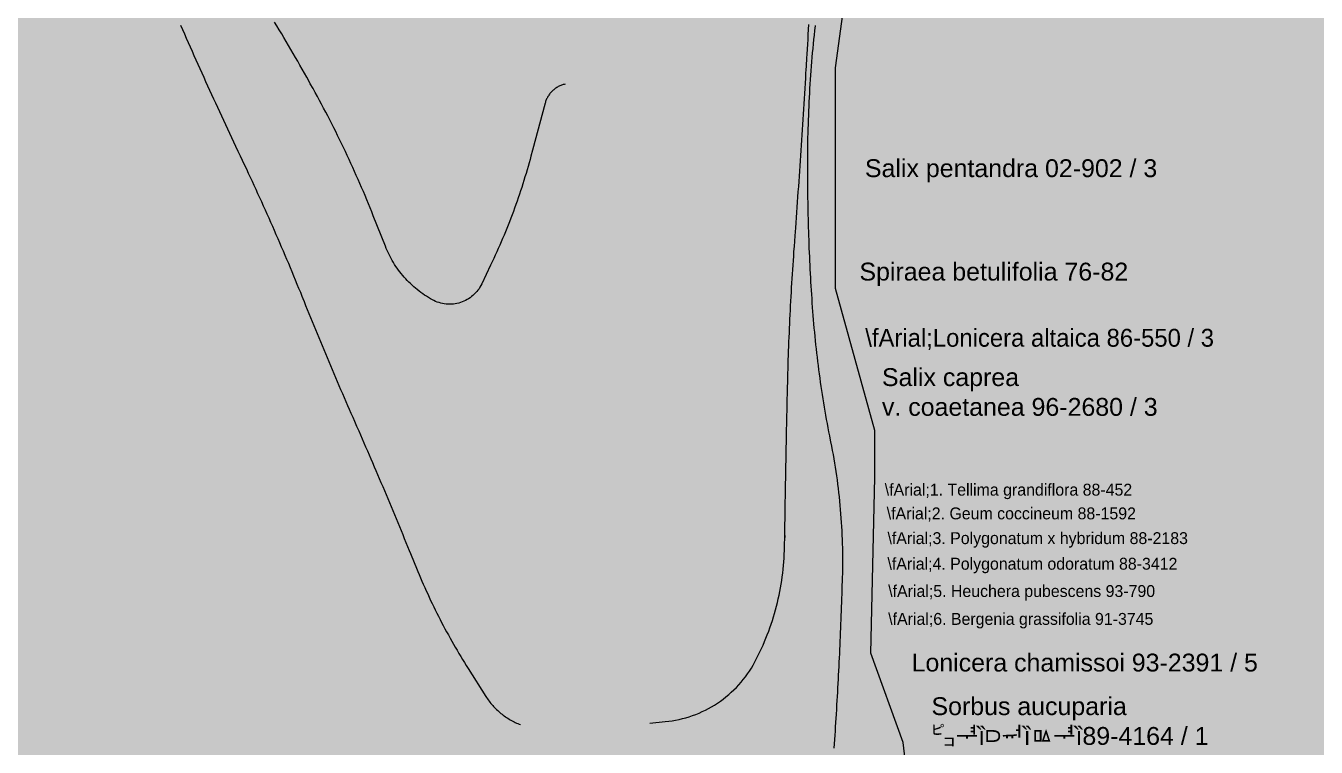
# Model space of a CAD drawing. Header units: metres. Extents: x 68582 to 69192, y 19191 to 19633.
# Drawn here: x 68684.83 to 68717.61, y 19318.76 to 19337.07 of the extents above; entities that cross this region are included whole.
import ezdxf

# ---------------------------------------------------------------- set-up
doc = ezdxf.new("R2010")
doc.units = ezdxf.units.M
doc.layers.get('0').update_dxf_attribs({"lineweight": 15})
doc.layers.add('hankintanumerot', color=7, linetype='Continuous', lineweight=5)
doc.layers.add('None', color=7, linetype='Continuous', lineweight=5)
doc.styles.add('Arial', font='arial.ttf')
doc.styles.add('Delphian', font='')
doc.styles.get('Delphian').set_extended_font_data('Delphian')

# ---------------------------------------------------------------- blocks, each defined once
blk = doc.blocks.new('Group-1642')
at = {"layer": 'hankintanumerot', "color": 7, "transparency": 33554687, "char_height": 0.302, "attachment_point": 1, "style": 'Delphian'}
for s, insert, width in [('{\\\\fArial;1. Tellima grandiflora 88-452}', (-4.086, -236.646), 11.23637), ('{\\\\fArial;2. Geum coccineum 88-1592}', (-4.036, -237.248), 11.33157), ('{\\\\fArial;3. Polygonatum x hybridum 88-2183}', (-4.017, -237.876), 14.043), ('{\\\\fArial;4. Polygonatum odoratum 88-3412}', (-4.017, -238.526), 13.47511), ('{\\\\fArial;5. Heuchera pubescens 93-790}', (-3.998, -239.219), 12.27039), ('{\\\\fArial;6. Bergenia grassifolia 91-3745}', (-3.998, -239.926), 12.18504)]:
    blk.add_mtext(s, dxfattribs=dict(at, insert=insert, width=width))

msp = doc.modelspace()

# ---------------------------------------------------------------- hatches: boundary and pattern name
at = {"true_color": 0xd1f0d1, "transparency": 33554687}
msp.add_hatch(color=254, dxfattribs=at).paths.add_polyline_path([(68588.122, 19191.443), (69192.296, 19191.443), (69192.296, 19628.232), (68588.122, 19628.232)], flags=0)
at = {"layer": 'None', "linetype": 'Continuous', "lineweight": 0, "true_color": 0xa6caf0, "transparency": 33554687}
msp.add_hatch(color=151, dxfattribs=at).paths.add_polyline_path([(68717.62, 19317.56), (68717.98, 19316.42), (68707.34, 19317), (68707.12, 19318.88), (68706.3, 19321.14), (68706.4, 19325.6), (68706.4, 19326.8), (68705.4, 19330.4), (68705.4, 19336), (68706.6, 19344.8), (68707.4, 19350.4), (68707.8, 19355.2), (68707.8, 19359.8), (68707, 19368.6), (68706.4, 19373.8), (68704.6, 19378.6), (68702.8, 19386.2), (68703, 19389), (68705, 19392.2), (68705.4, 19393.47), (68711.75, 19395.52), (68712.8, 19394.2), (68714, 19394.2), (68716, 19394.4), (68718.2, 19392.8), (68719.6, 19389.2), (68720.6, 19386), (68721.8, 19383.6), (68727, 19378.8), (68730.4, 19375.8), (68733.8, 19373.4), (68736.6, 19370.4), (68738.4, 19369), (68741.2, 19364.8), (68741.8, 19362), (68742, 19358), (68741.2, 19352.4), (68739.4, 19346.8), (68738.2, 19343.8), (68736.6, 19340.8), (68732.37, 19337.6), (68728.2, 19332.4), (68725, 19329), (68723, 19326.2), (68720.56, 19321.68), (68719.84, 19320), (68718.84, 19318.38)], flags=0)
at = {"layer": 'None', "linetype": 'Continuous', "lineweight": 0, "true_color": 0xffffff, "transparency": 33554687}
msp.add_hatch(color=7, dxfattribs=at).paths.add_polyline_path([(68699.767, 19291.068), (68698.85, 19300.03), (68698.611, 19303.021), (68698.468, 19306.019), (68698.42, 19309.019), (68698.42, 19315.559), (68698.54, 19326.601), (68698.9, 19337.637), (68699.246, 19345.617), (68699.28, 19346.852), (68699.275, 19348.087), (68699.231, 19349.322), (68699.147, 19350.555), (68699.025, 19351.784), (68698.863, 19353.009), (68698.663, 19354.228), (68698.424, 19355.44), (68698.146, 19356.644), (68697.739, 19358.183), (68697.282, 19359.709), (68696.776, 19361.218), (68696.221, 19362.711), (68695.617, 19364.184), (68694.966, 19365.638), (68694.268, 19367.069), (68685.377, 19384.574), (68687.16, 19385.48), (68696.038, 19368.001), (68696.768, 19366.504), (68697.449, 19364.984), (68698.08, 19363.442), (68698.661, 19361.881), (68699.191, 19360.301), (68699.669, 19358.705), (68700.095, 19357.095), (68700.385, 19355.836), (68700.635, 19354.568), (68700.845, 19353.292), (68701.014, 19352.011), (68701.142, 19350.725), (68701.229, 19349.435), (68701.276, 19348.144), (68701.281, 19346.851), (68701.246, 19345.559), (68700.611, 19330.961), (68700.468, 19326.559), (68700.42, 19322.155), (68700.42, 19318.747), (68700.421, 19318.713), (68700.422, 19318.678), (68700.425, 19318.643), (68700.43, 19318.608), (68700.435, 19318.574), (68700.442, 19318.54), (68700.45, 19318.506), (68700.459, 19318.472), (68700.469, 19318.439), (68700.48, 19318.406), (68700.493, 19318.373), (68700.506, 19318.341), (68700.521, 19318.31), (68700.537, 19318.279), (68700.554, 19318.248), (68700.571, 19318.218), (68700.59, 19318.189), (68700.61, 19318.16), (68700.631, 19318.133), (68700.653, 19318.106), (68700.676, 19318.079), (68700.7, 19318.054), (68700.724, 19318.029), (68700.75, 19318.005), (68700.776, 19317.982), (68700.803, 19317.96), (68700.831, 19317.939), (68700.859, 19317.919), (68700.889, 19317.9), (68700.918, 19317.882), (68700.949, 19317.865), (68700.98, 19317.849), (68701.012, 19317.835), (68701.044, 19317.821), (68701.076, 19317.808), (68701.109, 19317.797), (68701.142, 19317.787), (68701.176, 19317.778), (68701.21, 19317.77), (68701.244, 19317.763), (68701.278, 19317.757), (68701.313, 19317.753), (68701.348, 19317.75), (68701.383, 19317.748), (68701.417, 19317.747), (68707.296, 19317.732), (68707.296, 19317.014), (68701.534, 19317.014), (68701.499, 19317.013), (68701.465, 19317.011), (68701.43, 19317.008), (68701.396, 19317.004), (68701.362, 19316.999), (68701.328, 19316.992), (68701.294, 19316.985), (68701.261, 19316.976), (68701.228, 19316.966), (68701.195, 19316.955), (68701.163, 19316.942), (68701.131, 19316.929), (68701.1, 19316.914), (68701.069, 19316.899), (68701.038, 19316.882), (68701.009, 19316.865), (68700.98, 19316.846), (68700.951, 19316.826), (68700.924, 19316.806), (68700.897, 19316.784), (68700.87, 19316.762), (68700.845, 19316.738), (68700.82, 19316.714), (68700.796, 19316.689), (68700.774, 19316.663), (68700.752, 19316.637), (68700.731, 19316.609), (68700.71, 19316.581), (68700.691, 19316.552), (68700.673, 19316.523), (68700.656, 19316.493), (68700.64, 19316.462), (68700.625, 19316.431), (68700.611, 19316.4), (68700.598, 19316.368), (68700.587, 19316.335), (68700.576, 19316.302), (68700.567, 19316.269), (68700.559, 19316.235), (68700.552, 19316.202), (68700.546, 19316.168), (68700.541, 19316.133), (68700.537, 19316.099), (68700.535, 19316.064), (68700.534, 19316.03), (68700.42, 19309.06), (68700.467, 19306.096), (68700.609, 19303.135), (68700.845, 19300.18), (68701.751, 19291.325), (68702.85, 19281.21), (68700.862, 19280.994)], flags=0)

# ---------------------------------------------------------------- linework, layer by layer
at = {"layer": 'None', "color": 7, "linetype": 'Continuous', "lineweight": 5, "transparency": 33554687}
for p, q in [((68704.866, 19336.949), (68704.854, 19336.835)), ((68704.879, 19337.069), (68704.866, 19336.949)), ((68704.88, 19337.08), (68704.879, 19337.069)), ((68704.831, 19336.609), (68704.821, 19336.496)), ((68704.842, 19336.722), (68704.831, 19336.609)), ((68704.854, 19336.835), (68704.842, 19336.722)), ((68704.801, 19336.27), (68704.791, 19336.156)), ((68704.811, 19336.383), (68704.801, 19336.27)), ((68704.821, 19336.496), (68704.811, 19336.383)), ((68704.774, 19335.93), (68704.766, 19335.817)), ((68704.782, 19336.044), (68704.774, 19335.93)), ((68704.791, 19336.156), (68704.782, 19336.044)), ((68704.75, 19335.59), (68704.743, 19335.477)), ((68704.758, 19335.703), (68704.75, 19335.59)), ((68704.766, 19335.817), (68704.758, 19335.703)), ((68704.73, 19335.25), (68704.725, 19335.136)), ((68704.737, 19335.363), (68704.73, 19335.25)), ((68704.743, 19335.477), (68704.737, 19335.363)), ((68704.714, 19334.909), (68704.71, 19334.796)), ((68704.719, 19335.022), (68704.714, 19334.909)), ((68704.725, 19335.136), (68704.719, 19335.022)), ((68704.701, 19334.568), (68704.698, 19334.455)), ((68704.705, 19334.682), (68704.701, 19334.568)), ((68704.71, 19334.796), (68704.705, 19334.682)), ((68704.692, 19334.228), (68704.69, 19334.114)), ((68704.695, 19334.341), (68704.692, 19334.228)), ((68704.698, 19334.455), (68704.695, 19334.341)), ((68704.688, 19334), (68704.687, 19333.887)), ((68704.69, 19334.114), (68704.688, 19334)), ((68704.686, 19333.773), (68704.685, 19333.66)), ((68704.685, 19333.66), (68704.685, 19333.546)), ((68704.687, 19333.887), (68704.686, 19333.773)), ((68704.685, 19333.546), (68704.685, 19333.44)), ((68704.685, 19333.44), (68704.685, 19333.324)), ((68704.685, 19333.324), (68704.686, 19333.231)), ((68704.686, 19333.231), (68704.686, 19333.124)), ((68704.686, 19333.124), (68704.687, 19333.017)), ((68704.687, 19333.017), (68704.688, 19332.911)), ((68704.688, 19332.911), (68704.689, 19332.804)), ((68704.689, 19332.804), (68704.691, 19332.698)), ((68704.691, 19332.698), (68704.693, 19332.592)), ((68704.693, 19332.592), (68704.695, 19332.485)), ((68704.695, 19332.485), (68704.697, 19332.378)), ((68704.697, 19332.378), (68704.699, 19332.272)), ((68704.699, 19332.272), (68704.702, 19332.166)), ((68704.702, 19332.166), (68704.705, 19332.059)), ((68704.705, 19332.059), (68704.708, 19331.953)), ((68704.708, 19331.953), (68704.711, 19331.847)), ((68704.711, 19331.847), (68704.715, 19331.74)), ((68704.715, 19331.74), (68704.718, 19331.633)), ((68704.718, 19331.633), (68704.722, 19331.527)), ((68704.722, 19331.527), (68704.726, 19331.421)), ((68704.726, 19331.421), (68704.731, 19331.314)), ((68704.731, 19331.314), (68704.736, 19331.208)), ((68704.736, 19331.208), (68704.74, 19331.102)), ((68704.74, 19331.102), (68704.746, 19330.995)), ((68704.746, 19330.995), (68704.751, 19330.889)), ((68704.751, 19330.889), (68704.756, 19330.783)), ((68704.756, 19330.783), (68704.762, 19330.676)), ((68704.762, 19330.676), (68704.768, 19330.57)), ((68704.768, 19330.57), (68704.775, 19330.463)), ((68704.775, 19330.463), (68704.781, 19330.358)), ((68704.781, 19330.358), (68704.788, 19330.251)), ((68704.788, 19330.251), (68704.795, 19330.145)), ((68704.795, 19330.145), (68704.802, 19330.039)), ((68704.802, 19330.039), (68704.81, 19329.92)), ((68704.81, 19329.92), (68704.817, 19329.82)), ((68704.817, 19329.82), (68704.825, 19329.714)), ((68704.825, 19329.714), (68704.834, 19329.608)), ((68704.834, 19329.608), (68704.843, 19329.502)), ((68704.843, 19329.502), (68704.852, 19329.396)), ((68704.852, 19329.396), (68704.862, 19329.29)), ((68704.862, 19329.29), (68704.872, 19329.185)), ((68704.872, 19329.185), (68704.883, 19329.078)), ((68704.883, 19329.078), (68704.894, 19328.973)), ((68704.894, 19328.973), (68704.905, 19328.867)), ((68704.905, 19328.867), (68704.917, 19328.761)), ((68704.917, 19328.761), (68704.93, 19328.655)), ((68704.93, 19328.655), (68704.942, 19328.55)), ((68704.942, 19328.55), (68704.956, 19328.445)), ((68704.956, 19328.445), (68704.969, 19328.339)), ((68704.969, 19328.339), (68704.983, 19328.234)), ((68704.983, 19328.234), (68704.998, 19328.128)), ((68704.998, 19328.128), (68705.013, 19328.023)), ((68705.013, 19328.023), (68705.028, 19327.917)), ((68705.028, 19327.917), (68705.044, 19327.812)), ((68705.044, 19327.812), (68705.06, 19327.707)), ((68705.06, 19327.707), (68705.077, 19327.602)), ((68705.077, 19327.602), (68705.094, 19327.497)), ((68705.094, 19327.497), (68705.111, 19327.392)), ((68705.111, 19327.392), (68705.129, 19327.287)), ((68705.129, 19327.287), (68705.147, 19327.182)), ((68705.147, 19327.182), (68705.166, 19327.078)), ((68705.166, 19327.078), (68705.185, 19326.973)), ((68705.185, 19326.973), (68705.205, 19326.868)), ((68705.205, 19326.868), (68705.225, 19326.764)), ((68705.225, 19326.764), (68705.245, 19326.659)), ((68705.245, 19326.659), (68705.267, 19326.549)), ((68705.267, 19326.549), (68705.275, 19326.51)), ((68705.275, 19326.51), (68705.276, 19326.506)), ((68705.276, 19326.506), (68705.297, 19326.397)), ((68705.297, 19326.397), (68705.318, 19326.29)), ((68705.318, 19326.29), (68705.337, 19326.184)), ((68705.337, 19326.184), (68705.356, 19326.077)), ((68705.356, 19326.077), (68705.374, 19325.97)), ((68705.374, 19325.97), (68705.391, 19325.863)), ((68705.391, 19325.863), (68705.408, 19325.756)), ((68705.408, 19325.756), (68705.423, 19325.649)), ((68705.423, 19325.649), (68705.438, 19325.542)), ((68705.438, 19325.542), (68705.452, 19325.434)), ((68705.452, 19325.434), (68705.466, 19325.327)), ((68705.466, 19325.327), (68705.478, 19325.219)), ((68705.478, 19325.219), (68705.49, 19325.112)), ((68705.49, 19325.112), (68705.501, 19325.004)), ((68705.501, 19325.004), (68705.512, 19324.896)), ((68705.512, 19324.896), (68705.521, 19324.788)), ((68705.521, 19324.788), (68705.53, 19324.68)), ((68705.53, 19324.68), (68705.538, 19324.572)), ((68705.538, 19324.572), (68705.545, 19324.464)), ((68705.545, 19324.464), (68705.552, 19324.356)), ((68705.552, 19324.356), (68705.558, 19324.248)), ((68705.558, 19324.248), (68705.563, 19324.139)), ((68705.563, 19324.139), (68705.567, 19324.031)), ((68705.567, 19324.031), (68705.57, 19323.923)), ((68705.57, 19323.923), (68705.573, 19323.814)), ((68705.573, 19323.814), (68705.575, 19323.706)), ((68705.575, 19323.706), (68705.576, 19323.598)), ((68705.576, 19323.598), (68705.576, 19323.497)), ((68705.576, 19323.497), (68705.576, 19323.389)), ((68705.573, 19323.172), (68705.57, 19323.06)), ((68705.575, 19323.28), (68705.573, 19323.172)), ((68705.576, 19323.389), (68705.575, 19323.28)), ((68705.564, 19322.861), (68705.561, 19322.754)), ((68705.567, 19322.969), (68705.564, 19322.861)), ((68705.57, 19323.052), (68705.567, 19322.969)), ((68705.57, 19323.06), (68705.57, 19323.052)), ((68705.55, 19322.429), (68705.546, 19322.319)), ((68705.554, 19322.536), (68705.55, 19322.429)), ((68705.557, 19322.644), (68705.554, 19322.536)), ((68705.561, 19322.754), (68705.557, 19322.644)), ((68705.538, 19322.104), (68705.534, 19321.994)), ((68705.542, 19322.212), (68705.538, 19322.104)), ((68705.546, 19322.319), (68705.542, 19322.212)), ((68705.526, 19321.779), (68705.521, 19321.671)), ((68705.53, 19321.887), (68705.526, 19321.779)), ((68705.534, 19321.994), (68705.53, 19321.887)), ((68705.512, 19321.454), (68705.507, 19321.347)), ((68705.517, 19321.562), (68705.512, 19321.454)), ((68705.521, 19321.671), (68705.517, 19321.562)), ((68705.497, 19321.13), (68705.492, 19321.022)), ((68705.502, 19321.237), (68705.497, 19321.13)), ((68705.507, 19321.347), (68705.502, 19321.237)), ((68705.482, 19320.805), (68705.476, 19320.697)), ((68705.487, 19320.913), (68705.482, 19320.805)), ((68705.492, 19321.022), (68705.487, 19320.913)), ((68705.465, 19320.48), (68705.46, 19320.373)), ((68705.471, 19320.588), (68705.465, 19320.48)), ((68705.476, 19320.697), (68705.471, 19320.588)), ((68705.448, 19320.156), (68705.442, 19320.048)), ((68705.454, 19320.263), (68705.448, 19320.156)), ((68705.46, 19320.373), (68705.454, 19320.263)), ((68705.429, 19319.831), (68705.423, 19319.724)), ((68705.436, 19319.939), (68705.429, 19319.831)), ((68705.442, 19320.048), (68705.436, 19319.939)), ((68705.409, 19319.491), (68705.402, 19319.383)), ((68705.415, 19319.59), (68705.409, 19319.491)), ((68705.423, 19319.724), (68705.415, 19319.59)), ((68705.387, 19319.167), (68705.379, 19319.059)), ((68705.395, 19319.276), (68705.387, 19319.167)), ((68705.402, 19319.383), (68705.395, 19319.276)), ((68705.363, 19318.843), (68705.354, 19318.735)), ((68705.371, 19318.952), (68705.363, 19318.843)), ((68705.379, 19319.059), (68705.371, 19318.952))]:
    msp.add_line(p, q, dxfattribs=at)
for points in [[(68717.98, 19316.42), (68707.34, 19317), (68707.12, 19318.88), (68706.3, 19321.14), (68706.4, 19325.6), (68706.4, 19326.8), (68705.4, 19330.4), (68705.4, 19336), (68706.6, 19344.8), (68707.4, 19350.4), (68707.8, 19355.2), (68707.8, 19359.8), (68707, 19368.6), (68706.4, 19373.8)], [(68688.764, 19337.086), (68688.812, 19336.976), (68688.861, 19336.865), (68688.909, 19336.756), (68688.959, 19336.645), (68689.007, 19336.536), (68689.056, 19336.426), (68689.105, 19336.316), (68689.154, 19336.206), (68689.204, 19336.096), (68689.253, 19335.987), (68689.303, 19335.876), (68689.352, 19335.767), (68689.401, 19335.658), (68689.452, 19335.548), (68689.501, 19335.439), (68689.551, 19335.328), (68689.601, 19335.22), (68689.651, 19335.111), (68689.702, 19335.001), (68689.752, 19334.892), (68689.803, 19334.782), (68689.853, 19334.673), (68689.904, 19334.563), (68689.955, 19334.455), (68690.005, 19334.347), (68690.057, 19334.237), (68690.107, 19334.128), (68690.159, 19334.018), (68690.222, 19333.888), (68690.28, 19333.765), (68690.382, 19333.549), (68690.436, 19333.435), (68690.484, 19333.332), (68690.532, 19333.229), (68690.58, 19333.126), (68690.628, 19333.022), (68690.676, 19332.919), (68690.723, 19332.815), (68690.771, 19332.711), (68690.818, 19332.607), (68690.864, 19332.504), (68690.911, 19332.4), (68690.958, 19332.295), (68691.004, 19332.192), (68691.05, 19332.088), (68691.096, 19331.984), (68691.142, 19331.879), (68691.188, 19331.774), (68691.233, 19331.67), (68691.279, 19331.565), (68691.324, 19331.46), (68691.368, 19331.356), (68691.413, 19331.251), (68691.458, 19331.146), (68691.502, 19331.041), (68691.546, 19330.936), (68691.59, 19330.831), (68691.634, 19330.726), (68691.678, 19330.62), (68691.721, 19330.515), (68691.764, 19330.41), (68691.807, 19330.304), (68691.845, 19330.21), (68691.87, 19330.149), (68691.9, 19330.07), (68691.942, 19329.968), (68691.983, 19329.867), (68692.025, 19329.765), (68692.067, 19329.662), (68692.108, 19329.562), (68692.15, 19329.46), (68692.192, 19329.359), (68692.234, 19329.257), (68692.276, 19329.155), (68692.318, 19329.055), (68692.36, 19328.952), (68692.403, 19328.85), (68692.445, 19328.75), (68692.488, 19328.648), (68692.531, 19328.546), (68692.573, 19328.446), (68692.616, 19328.344), (68692.658, 19328.244), (68692.702, 19328.143), (68692.745, 19328.041), (68692.788, 19327.941), (68692.831, 19327.839), (68692.875, 19327.738), (68692.918, 19327.638), (68692.961, 19327.536), (68693.005, 19327.435), (68693.048, 19327.335), (68693.092, 19327.234), (68693.136, 19327.134), (68693.18, 19327.033), (68693.235, 19326.91), (68693.291, 19326.786), (68693.334, 19326.686), (68693.378, 19326.585), (68693.422, 19326.483), (68693.466, 19326.383), (68693.509, 19326.282), (68693.553, 19326.182), (68693.596, 19326.081), (68693.639, 19325.981), (68693.683, 19325.878), (68693.726, 19325.778), (68693.769, 19325.677), (68693.812, 19325.576), (68693.855, 19325.476), (68693.898, 19325.373), (68693.941, 19325.272), (68693.984, 19325.172), (68694.026, 19325.071), (68694.069, 19324.97), (68694.112, 19324.867), (68694.154, 19324.766), (68694.196, 19324.665), (68694.238, 19324.564), (68694.28, 19324.463), (68694.323, 19324.36), (68694.365, 19324.259), (68694.407, 19324.158), (68694.448, 19324.057), (68694.49, 19323.956), (68694.532, 19323.852), (68694.574, 19323.751), (68694.604, 19323.673), (68694.62, 19323.635), (68694.756, 19323.302), (68694.789, 19323.221), (68694.823, 19323.139), (68694.859, 19323.056), (68694.894, 19322.974), (68694.93, 19322.892), (68694.966, 19322.81), (68695.003, 19322.728), (68695.041, 19322.646), (68695.078, 19322.565), (68695.117, 19322.484), (68695.155, 19322.403), (68695.194, 19322.322), (68695.234, 19322.242), (68695.274, 19322.161), (68695.314, 19322.081), (68695.355, 19322.002), (68695.396, 19321.922), (68695.438, 19321.843), (68695.48, 19321.764), (68695.523, 19321.685), (68695.566, 19321.606), (68695.61, 19321.528), (68695.654, 19321.449), (68695.698, 19321.371), (68695.743, 19321.294), (68695.788, 19321.216), (68695.834, 19321.139), (68695.88, 19321.062), (68695.926, 19320.986), (68695.973, 19320.909), (68696.02, 19320.833), (68696.07, 19320.755), (68696.52, 19320.045), (68696.539, 19320.015), (68696.559, 19319.985), (68696.58, 19319.956), (68696.602, 19319.927), (68696.624, 19319.898), (68696.646, 19319.87), (68696.669, 19319.842), (68696.693, 19319.815), (68696.717, 19319.788), (68696.742, 19319.762), (68696.767, 19319.736), (68696.793, 19319.711), (68696.819, 19319.687), (68696.846, 19319.662), (68696.874, 19319.639), (68696.901, 19319.616), (68696.93, 19319.593), (68696.958, 19319.571), (68696.987, 19319.55), (68697.017, 19319.529), (68697.047, 19319.509), (68697.077, 19319.49), (68697.108, 19319.471), (68697.139, 19319.453), (68697.17, 19319.435), (68697.202, 19319.418), (68697.234, 19319.402), (68697.267, 19319.386), (68697.3, 19319.371), (68697.333, 19319.357), (68697.366, 19319.343), (68697.4, 19319.33)], [(68698.53, 19335.59), (68698.507, 19335.584), (68698.485, 19335.578), (68698.463, 19335.571), (68698.442, 19335.564), (68698.42, 19335.555), (68698.399, 19335.546), (68698.378, 19335.536), (68698.358, 19335.526), (68698.338, 19335.514), (68698.318, 19335.502), (68698.299, 19335.49), (68698.28, 19335.477), (68698.261, 19335.463), (68698.243, 19335.448), (68698.226, 19335.433), (68698.209, 19335.417), (68698.193, 19335.401), (68698.177, 19335.384), (68698.162, 19335.367), (68698.147, 19335.349), (68698.133, 19335.331), (68698.12, 19335.312), (68698.107, 19335.293), (68698.095, 19335.273), (68698.084, 19335.253), (68698.073, 19335.233), (68698.063, 19335.212), (68698.054, 19335.191), (68698.045, 19335.17), (68698.037, 19335.148), (68698.03, 19335.126), (68698.024, 19335.104), (68697.705, 19333.915), (68697.665, 19333.764), (68697.641, 19333.678), (68697.617, 19333.589), (68697.591, 19333.5), (68697.566, 19333.411), (68697.539, 19333.322), (68697.513, 19333.234), (68697.485, 19333.145), (68697.457, 19333.057), (68697.429, 19332.969), (68697.4, 19332.881), (68697.371, 19332.793), (68697.341, 19332.705), (68697.311, 19332.618), (68697.28, 19332.53), (68697.249, 19332.443), (68697.217, 19332.356), (68697.185, 19332.27), (68697.152, 19332.183), (68697.119, 19332.097), (68697.085, 19332.011), (68697.051, 19331.925), (68697.016, 19331.839), (68696.981, 19331.753), (68696.945, 19331.668), (68696.909, 19331.583), (68696.872, 19331.498), (68696.835, 19331.413), (68696.797, 19331.329), (68696.759, 19331.244), (68696.72, 19331.16), (68696.681, 19331.076), (68696.64, 19330.99), (68696.414, 19330.516), (68696.393, 19330.475), (68696.37, 19330.435), (68696.345, 19330.397), (68696.318, 19330.359), (68696.289, 19330.323), (68696.259, 19330.289), (68696.226, 19330.256), (68696.192, 19330.225), (68696.157, 19330.195), (68696.12, 19330.168), (68696.082, 19330.142), (68696.042, 19330.119), (68696.001, 19330.097), (68695.96, 19330.077), (68695.917, 19330.06), (68695.874, 19330.045), (68695.829, 19330.032), (68695.784, 19330.021), (68695.739, 19330.013), (68695.693, 19330.007), (68695.648, 19330.003), (68695.601, 19330.002), (68695.555, 19330.003), (68695.509, 19330.006), (68695.464, 19330.012), (68695.418, 19330.02), (68695.373, 19330.03), (68695.329, 19330.043), (68695.285, 19330.057), (68695.243, 19330.074), (68695.201, 19330.094), (68695.16, 19330.115), (68695.11, 19330.143), (68695.06, 19330.173), (68695.011, 19330.204), (68694.963, 19330.235), (68694.916, 19330.268), (68694.869, 19330.302), (68694.823, 19330.336), (68694.777, 19330.372), (68694.733, 19330.408), (68694.689, 19330.446), (68694.646, 19330.484), (68694.604, 19330.524), (68694.563, 19330.564), (68694.523, 19330.605), (68694.483, 19330.647), (68694.445, 19330.69), (68694.407, 19330.734), (68694.371, 19330.778), (68694.335, 19330.824), (68694.3, 19330.87), (68694.267, 19330.917), (68694.234, 19330.964), (68694.202, 19331.012), (68694.172, 19331.061), (68694.142, 19331.11), (68694.114, 19331.161), (68694.086, 19331.211), (68694.06, 19331.263), (68694.035, 19331.314), (68694.011, 19331.367), (68693.988, 19331.42), (68693.966, 19331.472), (68693.66, 19332.245), (68693.621, 19332.344), (68693.579, 19332.448), (68693.537, 19332.551), (68693.494, 19332.655), (68693.451, 19332.758), (68693.407, 19332.861), (68693.363, 19332.964), (68693.319, 19333.066), (68693.274, 19333.169), (68693.229, 19333.271), (68693.184, 19333.373), (68693.138, 19333.475), (68693.091, 19333.577), (68693.044, 19333.678), (68692.997, 19333.779), (68692.95, 19333.881), (68692.901, 19333.982), (68692.853, 19334.082), (68692.804, 19334.183), (68692.755, 19334.283), (68692.705, 19334.383), (68692.655, 19334.483), (68692.605, 19334.583), (68692.554, 19334.683), (68692.502, 19334.782), (68692.451, 19334.881), (68692.398, 19334.98), (68692.346, 19335.078), (68692.293, 19335.177), (68692.24, 19335.275), (68692.186, 19335.373), (68692.129, 19335.475), (68692.06, 19335.6), (68692.02, 19335.672), (68691.968, 19335.766), (68691.912, 19335.867), (68691.855, 19335.968), (68691.798, 19336.068), (68691.74, 19336.169), (68691.683, 19336.269), (68691.625, 19336.37), (68691.567, 19336.469), (68691.509, 19336.57), (68691.45, 19336.669), (68691.391, 19336.769), (68691.333, 19336.868), (68691.273, 19336.968), (68691.214, 19337.067), (68691.154, 19337.166)], [(68700.68, 19319.37), (68701.074, 19319.407), (68701.163, 19319.416), (68701.251, 19319.428), (68701.339, 19319.443), (68701.426, 19319.461), (68701.512, 19319.482), (68701.598, 19319.505), (68701.684, 19319.53), (68701.768, 19319.559), (68701.851, 19319.59), (68701.934, 19319.623), (68702.015, 19319.659), (68702.095, 19319.698), (68702.174, 19319.739), (68702.252, 19319.782), (68702.328, 19319.828), (68702.403, 19319.876), (68702.477, 19319.927), (68702.548, 19319.979), (68702.618, 19320.034), (68702.687, 19320.091), (68702.753, 19320.15), (68702.818, 19320.211), (68702.881, 19320.274), (68702.942, 19320.339), (68703, 19320.406), (68703.057, 19320.475), (68703.112, 19320.545), (68703.164, 19320.617), (68703.214, 19320.691), (68703.262, 19320.766), (68703.307, 19320.842), (68703.35, 19320.92), (68703.395, 19321.005), (68703.438, 19321.09), (68703.479, 19321.176), (68703.52, 19321.262), (68703.559, 19321.349), (68703.596, 19321.436), (68703.633, 19321.524), (68703.668, 19321.613), (68703.702, 19321.702), (68703.734, 19321.791), (68703.766, 19321.881), (68703.796, 19321.972), (68703.824, 19322.063), (68703.851, 19322.154), (68703.877, 19322.245), (68703.902, 19322.337), (68703.925, 19322.43), (68703.947, 19322.522), (68703.967, 19322.615), (68703.986, 19322.709), (68704.004, 19322.802), (68704.02, 19322.896), (68704.035, 19322.99), (68704.048, 19323.084), (68704.06, 19323.179), (68704.071, 19323.274), (68704.08, 19323.368), (68704.088, 19323.463), (68704.094, 19323.558), (68704.099, 19323.653), (68704.103, 19323.748), (68704.105, 19323.842), (68704.11, 19324.13), (68704.11, 19324.135), (68704.109, 19324.079), (68704.111, 19324.192), (68704.113, 19324.304), (68704.115, 19324.426), (68704.117, 19324.538), (68704.119, 19324.65), (68704.121, 19324.763), (68704.123, 19324.885), (68704.125, 19324.997), (68704.127, 19325.109), (68704.129, 19325.222), (68704.131, 19325.344), (68704.133, 19325.456), (68704.135, 19325.568), (68704.137, 19325.68), (68704.139, 19325.803), (68704.141, 19325.915), (68704.144, 19326.027), (68704.146, 19326.139), (68704.148, 19326.262), (68704.15, 19326.374), (68704.152, 19326.486), (68704.155, 19326.598), (68704.157, 19326.72), (68704.159, 19326.833), (68704.162, 19326.945), (68704.164, 19327.057), (68704.167, 19327.179), (68704.169, 19327.292), (68704.171, 19327.404), (68704.174, 19327.516), (68704.18, 19327.805), (68704.182, 19327.902), (68704.185, 19328.016), (68704.188, 19328.13), (68704.191, 19328.246), (68704.194, 19328.36), (68704.198, 19328.475), (68704.201, 19328.59), (68704.205, 19328.704), (68704.209, 19328.819), (68704.214, 19328.933), (68704.218, 19329.048), (68704.223, 19329.163), (68704.227, 19329.277), (68704.232, 19329.391), (68704.238, 19329.507), (68704.243, 19329.621), (68704.248, 19329.735), (68704.254, 19329.85), (68704.26, 19329.965), (68704.266, 19330.079), (68704.272, 19330.194), (68704.279, 19330.308), (68704.286, 19330.423), (68704.292, 19330.537), (68704.299, 19330.651), (68704.307, 19330.767), (68704.314, 19330.881), (68704.322, 19330.995), (68704.329, 19331.109), (68704.337, 19331.224), (68704.345, 19331.339), (68704.355, 19331.47), (68704.375, 19331.74), (68704.39, 19331.939), (68704.399, 19332.068), (68704.409, 19332.201), (68704.418, 19332.33), (68704.428, 19332.463), (68704.437, 19332.592), (68704.446, 19332.725), (68704.455, 19332.859), (68704.464, 19332.988), (68704.474, 19333.121), (68704.482, 19333.25), (68704.491, 19333.383), (68704.5, 19333.512), (68704.509, 19333.645), (68704.518, 19333.774), (68704.527, 19333.907), (68704.535, 19334.036), (68704.544, 19334.169), (68704.552, 19334.298), (68704.561, 19334.431), (68704.569, 19334.565), (68704.577, 19334.694), (68704.586, 19334.827), (68704.594, 19334.956), (68704.602, 19335.089), (68704.61, 19335.218), (68704.618, 19335.351), (68704.626, 19335.48), (68704.634, 19335.614), (68704.642, 19335.743), (68704.65, 19335.876), (68704.654, 19335.942), (68704.66, 19336.05), (68704.672, 19336.249), (68704.677, 19336.348), (68704.685, 19336.473), (68704.693, 19336.6), (68704.701, 19336.726), (68704.709, 19336.851), (68704.717, 19336.976), (68704.725, 19337.102)]]:
    msp.add_lwpolyline(points, dxfattribs=at)

# ---------------------------------------------------------------- block references
at = {"layer": 'hankintanumerot', "color": 7, "transparency": 33554687}
msp.add_blockref('Group-1642', (68710.736, 19562.091), dxfattribs=at)

# ---------------------------------------------------------------- texts
at = {"layer": 'hankintanumerot', "color": 7, "transparency": 33554687, "char_height": 0.4531, "attachment_point": 1}
for s, insert, width, style in [('Salix pentandra 02-902 / 3', (68706.147, 19333.682), 15.61225, 'Arial'), ('Spiraea betulifolia 76-82', (68706.008, 19331.057), 14.41548, 'Arial'), ('{\\\\fArial;Lonicera altaica 86-550 / 3}', (68706.155, 19329.377), 15.6812, 'Delphian'), ('{\\fArial;Salix caprea}\\P{\\fArial;v. coaetanea 96-2680 / 3}', (68706.579, 19328.378), 14.77008, 'Delphian'), ('Lonicera chamissoi 93-2391 / 5', (68707.332, 19321.132), 18.35055, 'Arial'), ('{\\fArial;Sorbus aucuparia}\\P{\\fArial;㌰ᅾȉ}{\\fArial;⫐ᆏȉ}{\\fArial;ㅰᅾȉ}{\\fArial;89-4164 / 1}', (68707.837, 19320.025), 15.29705, 'Delphian')]:
    msp.add_mtext(s, dxfattribs=dict(at, insert=insert, width=width, style=style))

doc.saveas('drawing.dxf')
